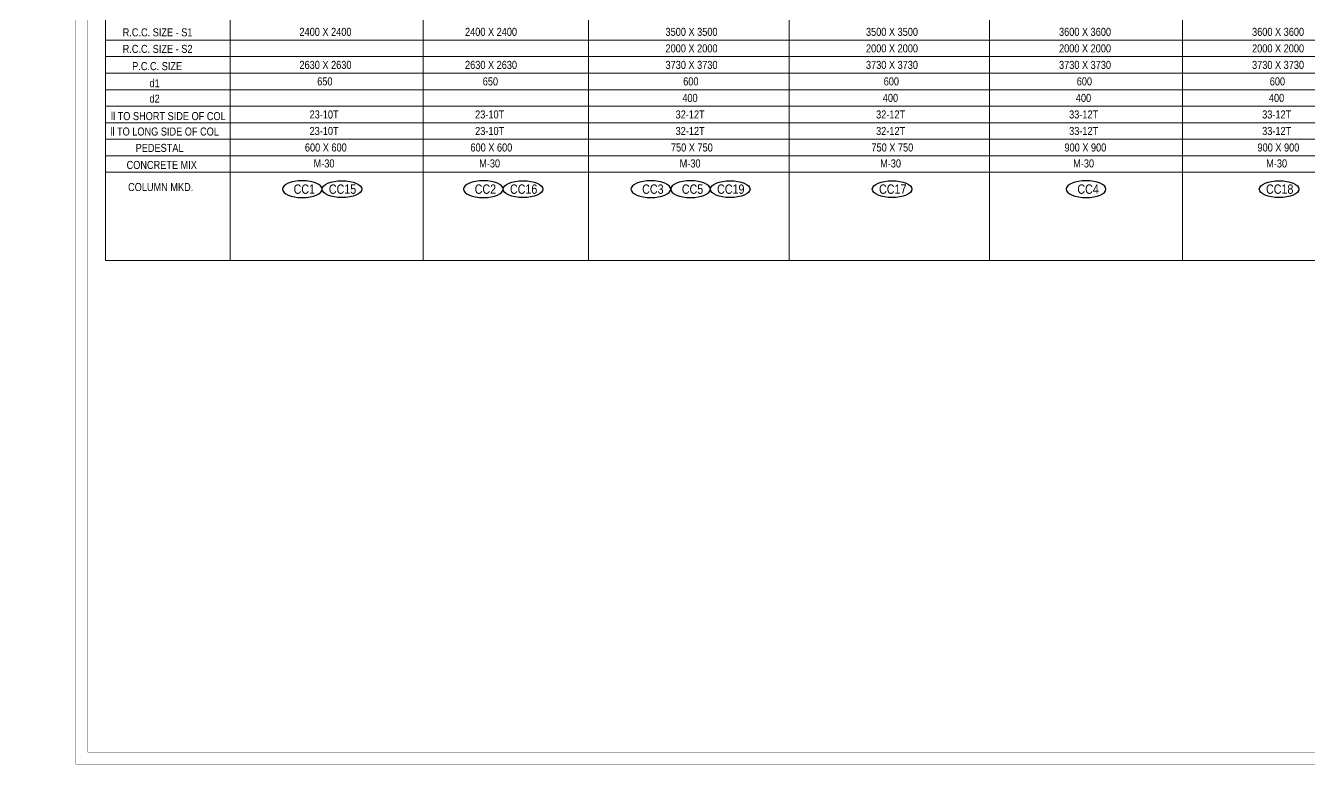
# Model space of a CAD drawing. Header units: millimetres. Extents: x 1112055 to 3390982, y -148532 to 766891.
# Drawn here: x 2484310 to 2532412, y 555752 to 583427 of the extents above; entities that cross this region are included whole.
import ezdxf
from ezdxf.enums import TextEntityAlignment as Align

# ---------------------------------------------------------------- set-up
doc = ezdxf.new("R2010")
doc.units = ezdxf.units.MM
doc.layers.add('B COLSCH', color=204, linetype='Continuous', lineweight=20)
doc.layers.add('B TITLE BLOCK', color=250, linetype='Continuous', lineweight=0)
doc.layers.add('B TEXT', color=7, linetype='Continuous')
doc.layers.add('TEXT', color=7, linetype='Continuous')
doc.styles.add('SWINC', font='swissc.ttf')

msp = doc.modelspace()

# ---------------------------------------------------------------- linework, layer by layer
at = {"layer": 'B COLSCH', "color": 250, "lineweight": 0}
for p, q in [((2487307.1, 650677.2), (2487307.1, 574628.3)), ((2491967.7, 649422.2), (2491967.7, 574628.3)), ((2499201.2, 649422.2), (2499201.2, 574628.3)), ((2505405.2, 649422.2), (2505405.2, 574628.3)), ((2512917.7, 649422.2), (2512917.7, 574628.3)), ((2520430.2, 649422.2), (2520430.2, 574628.3)), ((2527663.7, 649422.2), (2527663.7, 574628.3)), ((2487307.1, 582884.6), (2585811.1, 582884.6)), ((2487307.1, 582265.7), (2585811.1, 582265.7)), ((2487307.1, 581646.9), (2585811.1, 581646.9)), ((2487307.1, 581028), (2585811.1, 581028)), ((2487307.1, 580409.1), (2585811.1, 580409.1)), ((2487307.1, 579790.3), (2585811.1, 579790.3)), ((2487307.1, 579171.4), (2585811.1, 579171.4)), ((2487307.1, 578552.6), (2667535.6, 578552.6)), ((2487307.1, 577933.7), (2667535.6, 577933.7)), ((2487307.1, 574628.3), (2667535.6, 574628.3))]:
    msp.add_line(p, q, dxfattribs=at)
at = {"layer": 'B TEXT', "color": 250, "extrusion": (0, 0, -1)}
for centre in [(2494675.4, 577300), (2501461.4, 577300), (2507736.6, 577300), (2509223.5, 577300), (2524047, 577300)]:
    msp.add_ellipse(centre, major_axis=(-743.4, 0), ratio=0.4237999, dxfattribs=at)
at = {"layer": 'B TEXT', "color": 250}
for centre in [(2496162.3, 577300), (2502948.3, 577300), (2510710.3, 577300), (2516779.5, 577300), (2531280.5, 577300)]:
    msp.add_ellipse(centre, major_axis=(743.4, 0), ratio=0.4237999, dxfattribs=at)
at = {"layer": 'B TITLE BLOCK', "color": 1, "const_width": 10.1}
msp.add_lwpolyline([(2486193.4, 653192.3), (2486193.4, 555757.1), (2681828, 555757.1), (2681828, 653192.3)], close=True, dxfattribs=at)
at = {"layer": 'B TITLE BLOCK', "color": 250, "lineweight": 0, "const_width": 10.1}
msp.add_lwpolyline([(2486641.8, 652743.9), (2486641.8, 556205.5), (2681379.5, 556205.5), (2681379.5, 652743.9)], close=True, dxfattribs=at)

# ---------------------------------------------------------------- texts
at = {"layer": 'B TEXT', "style": 'SWINC'}
for s, p in [('2400 X 2400', (2494570, 582955.4)), ('2400 X 2400', (2500774, 582955.4)), ('3500 X 3500', (2508286.5, 582955.4)), ('3500 X 3500', (2515799, 582955.4)), ('3600 X 3600', (2523032.6, 582955.4)), ('3600 X 3600', (2530266.1, 582955.4)), ('2000 X 2000', (2508286.5, 582336.5)), ('2000 X 2000', (2515799, 582336.5)), ('2000 X 2000', (2523032.6, 582336.5)), ('2000 X 2000', (2530266.1, 582336.5)), ('2630 X 2630', (2494570, 581717.6)), ('2630 X 2630', (2500774, 581717.6)), ('3730 X 3730', (2508286.5, 581717.6)), ('3730 X 3730', (2515799, 581717.6)), ('3730 X 3730', (2523032.6, 581717.6)), ('3730 X 3730', (2530266.1, 581717.6)), ('650', (2495233.9, 581098.8)), ('650', (2501437.9, 581098.8)), ('600', (2508950.4, 581098.8)), ('600', (2516462.9, 581098.8)), ('600', (2523696.4, 581098.8)), ('600', (2530930, 581098.8)), ('400', (2508917.3, 580479.9)), ('400', (2516429.8, 580479.9)), ('400', (2523663.3, 580479.9)), ('400', (2530896.9, 580479.9)), ('23-10T', (2494948.7, 579861)), ('23-10T', (2501152.6, 579861)), ('32-12T', (2508665.1, 579861)), ('32-12T', (2516177.6, 579861)), ('33-12T', (2523411.2, 579861)), ('33-12T', (2530644.7, 579861)), ('23-10T', (2494948.7, 579242.2)), ('23-10T', (2501152.6, 579242.2)), ('32-12T', (2508665.1, 579242.2)), ('32-12T', (2516177.6, 579242.2)), ('33-12T', (2523411.2, 579242.2)), ('33-12T', (2530644.7, 579242.2)), ('600 X 600', (2494773.6, 578623.3)), ('600 X 600', (2500977.5, 578623.3)), ('750 X 750', (2508490, 578623.3)), ('750 X 750', (2516002.5, 578623.3)), ('900 X 900', (2523236.1, 578623.3)), ('900 X 900', (2530469.6, 578623.3)), ('M-30', (2495099.7, 578026)), ('M-30', (2501303.6, 578026)), ('M-30', (2508816.2, 578026)), ('M-30', (2516328.7, 578026)), ('M-30', (2523562.2, 578026)), ('M-30', (2530795.8, 578026))]:
    msp.add_text(s, height=300, dxfattribs=at).set_placement(p, align=Align.BOTTOM_LEFT)
at = {"layer": 'B TEXT', "color": 1, "style": 'SWINC'}
msp.add_text('COLUMN MKD.', height=300, dxfattribs=at).set_placement((2488147.4, 577231.3))
at = {"layer": 'B TEXT', "color": 6, "style": 'SWINC'}
for s, p in [('CC1', (2494350.8, 577127.9)), ('CC15', (2495672.3, 577127.9)), ('CC2', (2501136.8, 577127.9)), ('CC16', (2502458.3, 577127.9)), ('CC19', (2510220.3, 577127.9))]:
    msp.add_text(s, height=350, dxfattribs=at).set_placement(p)
at = {"layer": 'B TEXT', "color": 3, "style": 'SWINC'}
for s, p in [('CC3', (2507412, 577127.9)), ('CC5', (2508898.8, 577127.9)), ('CC17', (2516289.5, 577127.9)), ('CC4', (2523722.3, 577127.9)), ('CC18', (2530790.5, 577127.9))]:
    msp.add_text(s, height=350, dxfattribs=at).set_placement(p)
at = {"layer": 'B TITLE BLOCK', "color": 251, "char_height": 306.257, "attachment_point": 2, "style": 'SWINC'}
for insert in [(2671317.8, 571735), (2819251.2, 571735)]:
    msp.add_mtext_dynamic_manual_height_columns('\\pxsm1,qj;{\\fBankGothic Lt BT|b0|i0|c0|p34;BHOOMI\\P\\ps*,q*;\\fGost|b0|i0|c0|p2;\\H0.8x;- CONSULTANTS -\\C1; }', width=800798.623, gutter_width=0, heights=[112641.5], dxfattribs=dict(at, insert=insert))
at = {"layer": 'TEXT', "color": 1, "style": 'SWINC'}
for s, p in [('R.C.C. SIZE - S1', (2487945, 582935.6)), ('R.C.C. SIZE - S2', (2487945, 582316.8)), ('P.C.C. SIZE', (2488300.6, 581670.7)), ('d1', (2488950.4, 581029.3)), ('d2', (2488950.4, 580453)), ('ll TO SHORT SIDE OF COL', (2487509.6, 579799.1)), ('ll TO LONG SIDE OF COL', (2487484.4, 579220.4)), ('CONCRETE MIX', (2488092.3, 577968.7))]:
    msp.add_text(s, height=300, dxfattribs=at).set_placement(p, align=Align.BOTTOM_LEFT)
msp.add_text('PEDESTAL', height=300, dxfattribs=at).set_placement((2488431, 578697.8))

doc.saveas('drawing.dxf')
